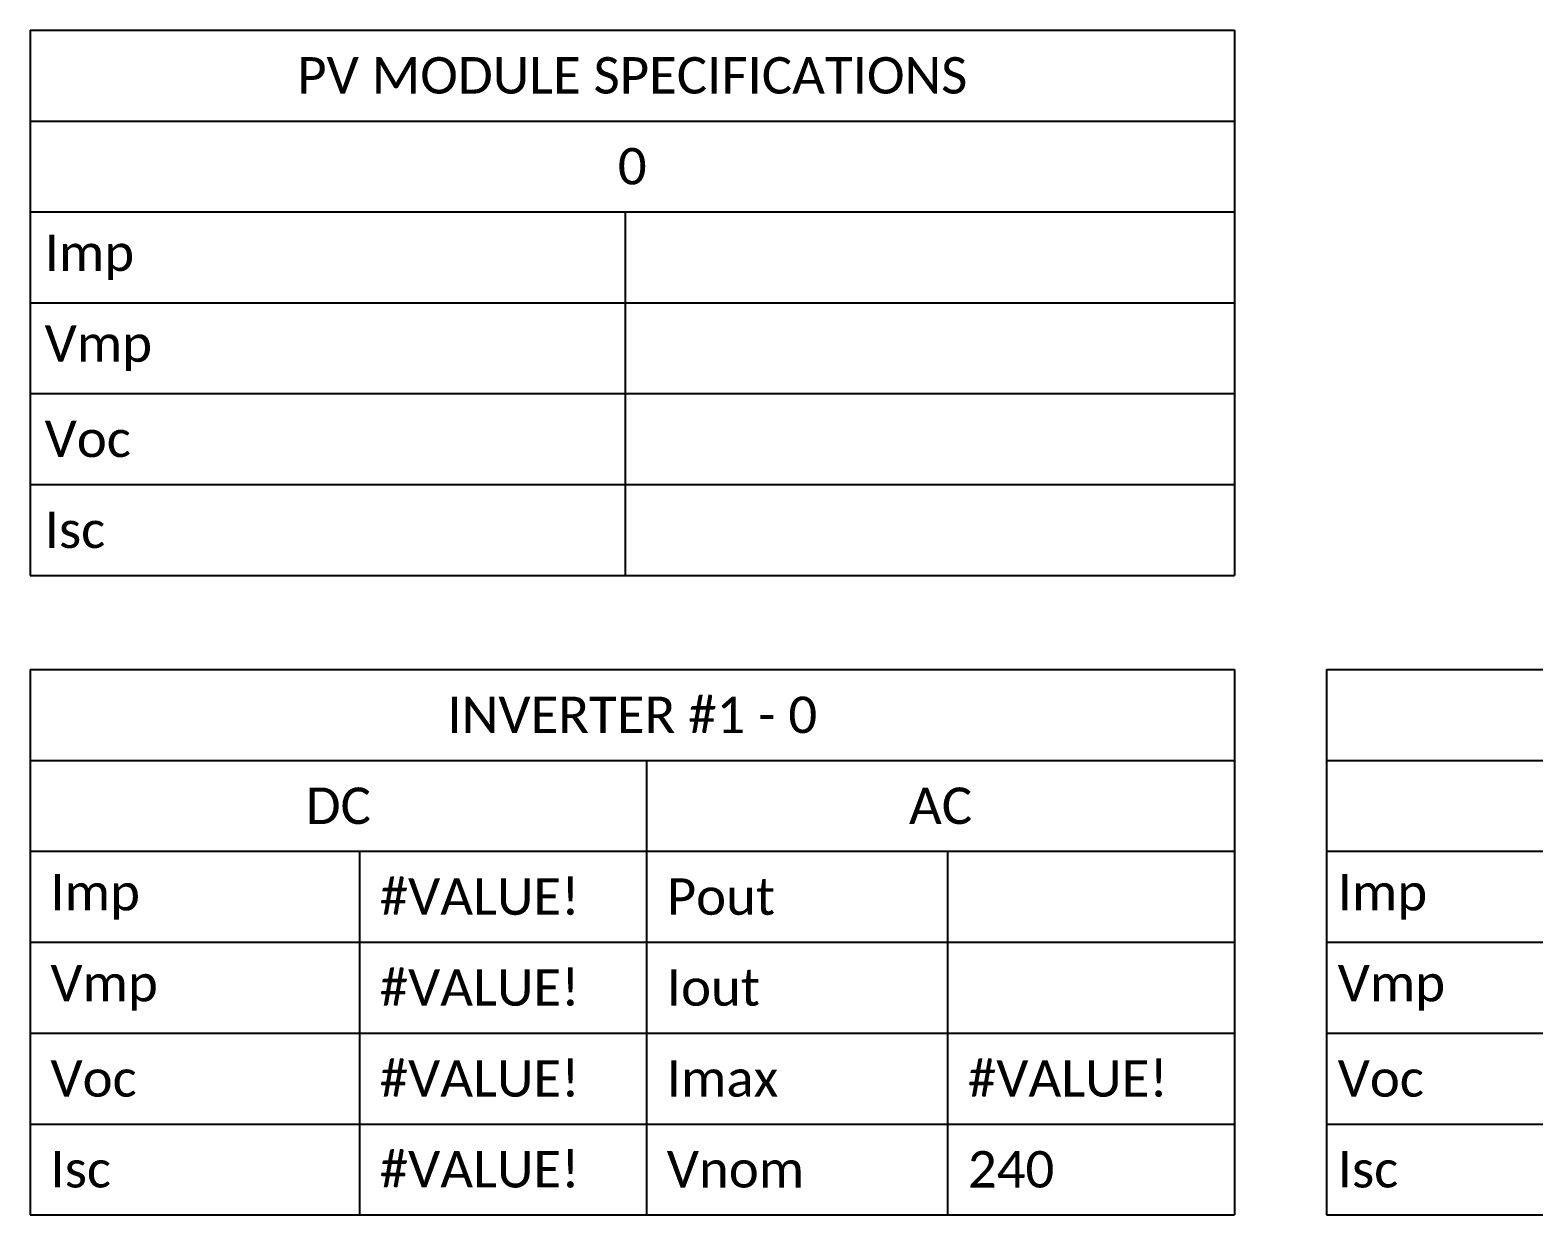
# Model space of a CAD drawing. Header units: feet. Extents: x 10801 to 11583, y 14552 to 15119.
# Drawn here: x 10966.4 to 11108.9, y 14551.7 to 14664 of the extents above; entities that cross this region are included whole.
import ezdxf

# ---------------------------------------------------------------- set-up
doc = ezdxf.new("R2010")
doc.units = ezdxf.units.FT
doc.header["$MEASUREMENT"] = 0
doc.layers.add('Z - TITLEBLOCK TXT', color=7, linetype='Continuous')
doc.styles.get("Standard").update_dxf_attribs({"font": 'simplex.shx'})

# ---------------------------------------------------------------- blocks, each defined once
blk = doc.blocks.new('*T10')
at = {"layer": 'Z - TITLEBLOCK TXT', "color": 0, "lineweight": -2, "transparency": 16777216}
for p, q in [((0, 0), (114.19, 0)), ((0, 0), (0, -51.7)), ((114.19, 0), (114.19, -51.7)), ((0, -8.62), (114.19, -8.62)), ((58.43, -8.62), (58.43, -51.7)), ((0, -17.23), (114.19, -17.23)), ((31.22, -17.23), (31.22, -51.7)), ((86.98, -17.23), (86.98, -51.7)), ((0, -25.85), (114.19, -25.85)), ((0, -34.47), (114.19, -34.47)), ((0, -43.08), (114.19, -43.08)), ((0, -51.7), (114.19, -51.7))]:
    blk.add_line(p, q, dxfattribs=at)
at = {"layer": 'Z - TITLEBLOCK TXT', "color": 0, "linetype": 'Continuous', "transparency": 16777216, "char_height": 3.4544}
for s, insert, width, attachment_point in [('{\\fCalibri|b0|i0|c0;INVERTER #1 - 0', (57.09, -4.31), 110.3293, 5), ('{\\fCalibri|b0|i0|c0;DC', (29.22, -12.93), 54.5755, 5), ('{\\fCalibri|b0|i0|c0;AC', (86.31, -12.93), 51.8976, 5), ('{\\fCalibri|b0|i0|c0;Imp', (1.93, -21.54), 27.3681, 4), ('{\\fCalibri|b0|i0|c0;#VALUE!', (33.15, -21.54), 23.3513, 4), ('{\\fCalibri|b0|i0|c0;Pout', (60.36, -21.54), 24.6902, 4), ('{\\fCalibri|b0|i0|c0;', (88.91, -21.54), 23.3513, 4), ('{\\fCalibri|b0|i0|c0;Vmp', (1.93, -30.16), 27.3681, 4), ('{\\fCalibri|b0|i0|c0;#VALUE!', (33.15, -30.16), 23.3513, 4), ('{\\fCalibri|b0|i0|c0;Iout', (60.36, -30.16), 24.6902, 4), ('{\\fCalibri|b0|i0|c0;', (88.91, -30.16), 23.3513, 4), ('{\\fCalibri|b0|i0|c0;Voc', (1.93, -38.78), 27.3681, 4), ('{\\fCalibri|b0|i0|c0;#VALUE!', (33.15, -38.78), 23.3513, 4), ('{\\fCalibri|b0|i0|c0;Imax', (60.36, -38.78), 24.6902, 4), ('{\\fCalibri|b0|i0|c0;#VALUE!', (88.91, -38.78), 23.3513, 4), ('{\\fCalibri|b0|i0|c0;#VALUE!', (33.15, -47.39), 23.3513, 4), ('{\\fCalibri|b0|i0|c0;240', (88.91, -47.39), 23.3513, 4), ('{\\fCalibri|b0|i0|c0;Isc', (1.93, -47.39), 27.3681, 4), ('{\\fCalibri|b0|i0|c0;Vnom', (60.36, -47.39), 24.6902, 4)]:
    blk.add_mtext(s, dxfattribs=dict(at, insert=insert, width=width, attachment_point=attachment_point))
blk = doc.blocks.new('*T11')
at = {"layer": 'Z - TITLEBLOCK TXT', "color": 0, "lineweight": -2, "transparency": 16777216}
for p, q in [((0, 0), (114.19, 0)), ((0, 0), (0, -51.7)), ((114.19, 0), (114.19, -51.7)), ((0, -8.62), (114.19, -8.62)), ((58.43, -8.62), (58.43, -51.7)), ((0, -17.23), (114.19, -17.23)), ((31.22, -17.23), (31.22, -51.7)), ((86.98, -17.23), (86.98, -51.7)), ((0, -25.85), (114.19, -25.85)), ((0, -34.47), (114.19, -34.47)), ((0, -43.08), (114.19, -43.08)), ((0, -51.7), (114.19, -51.7))]:
    blk.add_line(p, q, dxfattribs=at)
at = {"layer": 'Z - TITLEBLOCK TXT', "color": 0, "linetype": 'Continuous', "transparency": 16777216, "char_height": 3.4544}
for s, insert, width, attachment_point in [('{\\fCalibri|b0|i0|c0;INVERTER #2 - 0', (57.09, -4.31), 112.0547, 5), ('{\\fCalibri|b0|i0|c0;DC', (29.22, -12.93), 56.3009, 5), ('{\\fCalibri|b0|i0|c0;AC', (86.31, -12.93), 53.623, 5), ('{\\fCalibri|b0|i0|c0;Imp', (1.07, -21.54), 29.0935, 4), ('{\\fCalibri|b0|i0|c0;#VALUE!', (32.29, -21.54), 25.0767, 4), ('{\\fCalibri|b0|i0|c0;Pout', (59.5, -21.54), 26.4156, 4), ('{\\fCalibri|b0|i0|c0;', (88.04, -21.54), 25.0767, 4), ('{\\fCalibri|b0|i0|c0;Vmp', (1.07, -30.16), 29.0935, 4), ('{\\fCalibri|b0|i0|c0;#VALUE!', (32.29, -30.16), 25.0767, 4), ('{\\fCalibri|b0|i0|c0;Iout', (59.5, -30.16), 26.4156, 4), ('{\\fCalibri|b0|i0|c0;', (88.04, -30.16), 25.0767, 4), ('{\\fCalibri|b0|i0|c0;Voc', (1.07, -38.78), 29.0935, 4), ('{\\fCalibri|b0|i0|c0;#VALUE!', (32.29, -38.78), 25.0767, 4), ('{\\fCalibri|b0|i0|c0;Imax', (59.5, -38.78), 26.4156, 4), ('{\\fCalibri|b0|i0|c0;#VALUE!', (88.04, -38.78), 25.0767, 4), ('{\\fCalibri|b0|i0|c0;#VALUE!', (32.29, -47.39), 25.0767, 4), ('{\\fCalibri|b0|i0|c0;240', (88.04, -47.39), 25.0767, 4), ('{\\fCalibri|b0|i0|c0;Isc', (1.07, -47.39), 29.0935, 4), ('{\\fCalibri|b0|i0|c0;Vnom', (59.5, -47.39), 26.4156, 4)]:
    blk.add_mtext(s, dxfattribs=dict(at, insert=insert, width=width, attachment_point=attachment_point))
blk = doc.blocks.new('*T12')
at = {"layer": 'Z - TITLEBLOCK TXT', "color": 0, "lineweight": -2, "transparency": 16777216}
for p, q in [((0, 0), (114.19, 0)), ((0, 0), (0, -51.69)), ((114.19, 0), (114.19, -51.69)), ((0, -8.62), (114.19, -8.62)), ((0, -17.23), (114.19, -17.23)), ((56.41, -17.23), (56.41, -51.69)), ((0, -25.85), (114.19, -25.85)), ((0, -34.46), (114.19, -34.46)), ((0, -43.08), (114.19, -43.08)), ((0, -51.69), (114.19, -51.69))]:
    blk.add_line(p, q, dxfattribs=at)
at = {"layer": 'Z - TITLEBLOCK TXT', "color": 0, "linetype": 'Continuous', "transparency": 16777216, "char_height": 3.4544}
for s, insert, width, attachment_point in [('{\\fCalibri|b0|i0|c0;PV MODULE SPECIFICATIONS', (57.09, -4.31), 111.433, 5), ('{\\fCalibri|b0|i0|c0;0', (57.09, -12.92), 111.433, 5), ('{\\fCalibri|b0|i0|c0;Imp', (1.38, -21.54), 53.6551, 4), ('{\\fCalibri|b0|i0|c0;', (57.78, -21.54), 55.0254, 4), ('{\\fCalibri|b0|i0|c0;Vmp', (1.38, -30.15), 53.6551, 4), ('{\\fCalibri|b0|i0|c0;', (57.78, -30.15), 55.0254, 4), ('{\\fCalibri|b0|i0|c0;Voc', (1.38, -38.77), 53.6551, 4), ('{\\fCalibri|b0|i0|c0;', (57.78, -38.77), 55.0254, 4), ('{\\fCalibri|b0|i0|c0;Isc', (1.38, -47.39), 53.6551, 4), ('{\\fCalibri|b0|i0|c0;', (57.78, -47.39), 55.0254, 4)]:
    blk.add_mtext(s, dxfattribs=dict(at, insert=insert, width=width, attachment_point=attachment_point))

msp = doc.modelspace()

# ---------------------------------------------------------------- block references
for name, p in [('*T12', (10966.37, 14664.04)), ('*T10', (10966.37, 14603.42)), ('*T11', (11089.26, 14603.42))]:
    msp.add_blockref(name, p)

doc.saveas('drawing.dxf')
